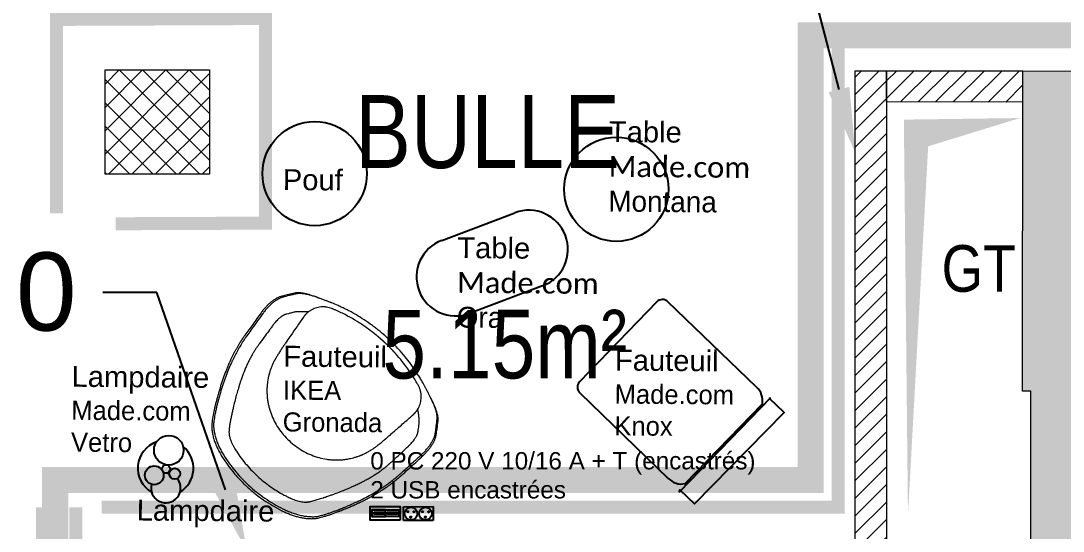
# Model space of a CAD drawing. Extents: x -29.7 to 23.3, y -8.6 to 57.6.
# Drawn here: x -10.075 to -6.077, y 5.324 to 7.283 of the extents above; entities that cross this region are included whole.
import ezdxf
from ezdxf import colors
from ezdxf.entities.mleader import LeaderData, LeaderLine
from ezdxf.math import Vec2, Vec3

# ---------------------------------------------------------------- set-up
doc = ezdxf.new("R2010")
doc.units = 0
doc.header["$LTSCALE"] = 0.001
for name, pattern in [('AXES2', [28.575, 19.05, -3.175, 3.175, -3.175]), ('CACHE', [0.375, 0.25, -0.125]), ('CACHE2', [4.7625, 3.175, -1.5875])]:
    doc.linetypes.add(name, pattern=pattern)
doc.layers.get('0').update_dxf_attribs({"lineweight": 5})
for name, color, linetype in [('01-STR_MACONNERIE_HACH', 252, 'Continuous'), ('_ANNO-CONCEPT-T', 7, 'Continuous'), ('A-legende', 7, 'Continuous'), ('A-mobilier', 252, 'Continuous'), ('A-texte', 7, 'Continuous'), ('Exit- Etiquette-incendie', 1, 'Continuous')]:
    doc.layers.add(name, color=color, linetype=linetype)
doc.layers.add('02-CL HACH PLATRE', color=6, linetype='Continuous', lineweight=5)
doc.layers.add('02-CLOISON_HACH MACONNERIE', color=6, linetype='Continuous', lineweight=5)
for name, color, linetype, true_color in [('04-MOBILIER', 1, 'Continuous', 0xff0000), ('A-cote', 7, 'Continuous', 0x425746), ('A-Détails', 7, 'Continuous', 0x00a500), ('A-signalétique', 7, 'Continuous', 0x666666)]:
    doc.layers.add(name, color=color, linetype=linetype, true_color=true_color)
doc.layers.add('A-projet', color=7, linetype='Continuous', lineweight=5, true_color=0x5b6280)
doc.layers.add('plafond', color=5, linetype='Continuous', lineweight=25, true_color=0x0000ff)
doc.styles.get("Standard").update_dxf_attribs({"font": 'ARIALN.TTF'})
doc.styles.add('verdana', font='swissc.ttf')
doc.styles.add('Y_TXT_COT', font='arial.ttf', dxfattribs={"height": 0.2})
pattern_1 = [(45, (-0.000106, 1.5e-05), (-0.03367596, 0.03367596), [])]

# ---------------------------------------------------------------- blocks, each defined once
blk = doc.blocks.new('BLOC_ATT_RENS_100')
at = {"flags": 8}
for tag, p, height in [('N°', (-0.4156, 0.9727), 0.25), ('TITRE', (-0.4156, 0.6753), 0.21), ('SURF', (-0.4156, 0.3727), 0.15), ('EFFECTIF', (-0.4156, 0.0727), 0.15), ('HSP', (-0.4156, -0.2356), 0.15), ('REV.SOL', (-0.4156, -0.5258), 0.15), ('REV.MUR', (-0.4156, -0.8258), 0.15), ('PLAF', (-0.4156, -1.1258), 0.15)]:
    blk.add_attdef(tag, p, '', height=height, dxfattribs=at)
at = {"layer": 'Exit- Etiquette-incendie', "flags": 8}
for tag, p in [('EFFECTIF.MAX', (-0.4156, -1.414)), ('SURF.PROG', (-0.4156, -1.6479))]:
    blk.add_attdef(tag, p, '', height=0.15, dxfattribs=at)
blk = doc.blocks.new('Xref-R2-2018-11')
h = blk.add_hatch(color=256)
h.dxf.hatch_style = 1
h.paths.add_polyline_path([(-3.9637, 0.035), (-3.948, -1.4822), (-3.8704, -0.0673), (-3.518, 0.0411)])
at = {"layer": '01-STR_MACONNERIE_HACH'}
h = blk.add_hatch(color=256, dxfattribs=at)
h.dxf.hatch_style = 1
h.paths.add_polyline_path([(1.9526, -4.2401), (1.9526, -4.3601), (2.1716, -4.3602), (2.1716, -4.3578), (2.1777, -3.2971), (1.9577, -3.2958)])
h.paths.add_polyline_path([(-2.883, 0.0248), (-3.29, -0.3583), (-3.29, 0.0248)])
h.paths.add_polyline_path([(0.6616, -4.3593), (0.6616, -4.2393), (0, -4.2389), (0, 0), (1.9767, -0.0016), (1.974, -0.4631), (2.194, -0.4644), (2.198, 0.2183), (-3.5072, 0.2228), (-3.5082, -1.0072), (-3.4782, -1.0072), (-3.4769, -1.0072), (-3.4782, -2.6772), (-3.4782, -3.3168), (-3.4782, -5.0368), (-3.4782, -5.1367), (-3.4782, -6.1268), (-3.4783, -6.3069), (-3.2001, -6.307), (-3.2, -6.207), (-3.29, -6.207), (-3.29, -0.427), (-2.81, 0.0248), (-0.22, 0.0227), (-0.22, -5.7488), (-1.54, -5.748), (-1.5403, -6.208), (-1.6303, -6.2079), (-1.6303, -6.3079), (-1.2742, -6.3082), (-1.2741, -6.1882), (-1.43, -6.1881), (-1.43, -5.8281), (-0.22, -5.8288), (-0.22, -6.1888), (0.04, -6.1889), (0.04, -6.1888), (0.04, -5.8289), (0.83, -5.8294), (0.83, -6.1894), (0.6924, -6.1893), (0.6923, -6.3093), (0.9606, -6.3095), (0.9607, -6.2095), (0.9609, -6.2095), (0.9639, -5.6995), (0.0039, -5.6989), (0.011, -4.4589), (0.661, -4.4593)])
at = {"layer": '02-CL HACH PLATRE', "lineweight": 13, "transparency": 33554687}
h = blk.add_hatch(dxfattribs=at)
h.set_pattern_fill('ANSI31', color=256, scale=0.015)
h.set_pattern_definition(pattern_1)
h.paths.add_polyline_path([(-4.0303, 0.1028), (-4.0303, -1.6672), (-4.1503, -1.6672), (-4.1503, 0.2228), (-4.0303, 0.2228)])
h = blk.add_hatch(dxfattribs=at)
h.set_pattern_fill('ANSI31', color=256, scale=0.015)
h.set_pattern_definition(pattern_1)
h.paths.add_polyline_path([(-3.5073, 0.1026), (-3.5072, 0.2228), (-4.0303, 0.2228), (-4.0303, 0.1028)])
at = {"layer": '02-CLOISON_HACH MACONNERIE', "transparency": 33554687}
h = blk.add_hatch(dxfattribs=at)
h.set_pattern_fill('ANSI37', color=256, scale=0.02)
h.paths.add_polyline_path([(-7.0282, 0.2256), (-6.628, 0.2256), (-6.628, -0.1744), (-7.0282, -0.1744)])
blk.add_lwpolyline([(-7.0282, 0.2256), (-6.628, 0.2256), (-6.628, -0.1744), (-7.0282, -0.1744)], close=True)
at = {"linetype": 'Continuous'}
blk.add_lwpolyline([(-4.0303, 0.1028), (-4.0303, -1.6672), (-4.1503, -1.6672), (-4.1503, 0.2228), (-4.0303, 0.2228)], close=True, dxfattribs=at)
blk.add_lwpolyline([(-3.5073, 0.1026), (-4.0303, 0.1028), (-4.0303, 0.1028), (-4.0303, 0.2228), (-3.5072, 0.2228)], dxfattribs=at)
for points in [[(-3.4782, -6.1268), (-3.4782, -5.1367), (-3.4782, -5.0368), (-3.4782, -3.3168), (-3.4782, -2.6772), (-3.4769, -1.0072), (-3.5082, -1.0072), (-3.5072, 0.2228)], [(-3.5082, -1.0072), (-3.5072, 0.2228)], [(-3.5072, 0.2228), (2.198, 0.2183)]]:
    blk.add_lwpolyline(points)
ref = blk.add_blockref('BLOC_ATT_RENS_100', (-3.613, -0.5813), dxfattribs=dict(xscale=0.472023455414562, yscale=0.472023455414562, zscale=0.9170462599446728))
ref.add_attrib('SURF', 'GT', (-3.819, -0.6257), dxfattribs={"height": 0.17884, "rotation": 360, "style": 'verdana', "flags": 8})
blk = doc.blocks.new('Fauteuil 1')
at = {"layer": '04-MOBILIER', "linetype": 'Continuous', "lineweight": 18}
for points, knots in [([(0.054, 0.6124), (0.0731, 0.6305), (0.0986, 0.6545), (0.1247, 0.6788), (0.1319, 0.6855), (0.1334, 0.6868), (0.1352, 0.6885), (0.1377, 0.6908), (0.1406, 0.6934), (0.143, 0.6956), (0.1449, 0.6973), (0.1462, 0.6984), (0.1476, 0.6996), (0.1492, 0.701), (0.1515, 0.7029), (0.1561, 0.7068), (0.1621, 0.7118), (0.1679, 0.7164), (0.1767, 0.7232), (0.1893, 0.7327), (0.2048, 0.7434), (0.2152, 0.7502), (0.2201, 0.7534), (0.2235, 0.7556), (0.234, 0.7621), (0.2522, 0.7729), (0.2735, 0.7844), (0.2913, 0.7935), (0.3101, 0.8028), (0.3271, 0.8106), (0.3421, 0.8171), (0.3478, 0.8196), (0.3518, 0.8213), (0.3549, 0.8226), (0.3574, 0.8236), (0.3591, 0.8244), (0.3594, 0.8245), (0.3608, 0.8251), (0.363, 0.826), (0.3662, 0.8273), (0.3722, 0.8298), (0.3817, 0.8337), (0.3954, 0.8389), (0.4083, 0.8434), (0.4247, 0.8488), (0.4359, 0.852), (0.444, 0.854)], [0, 0, 0, 0, 84.904421, 112.859699, 114.866009, 116.62232, 119.261582, 122.781252, 127.393652, 131.850555, 133.496071, 135.501117, 137.388635, 139.272301, 142.563971, 146.778137, 158.773454, 167.844364, 170.454795, 194.684781, 218.8077, 231.114816, 234.49403, 237.853599, 244.109923, 274.374787, 305.896134, 322.127012, 338.744773, 373.475618, 382.272399, 391.314892, 393.644923, 396.301392, 402.021467, 402.317324, 402.415111, 403.085641, 407.197064, 410.141103, 414.045696, 428.161486, 443.190125, 461.452666, 472.122705, 498.846415, 498.846415, 498.846415, 498.846415]), ([(0.2213, 0.7626), (0.2223, 0.7633), (0.2244, 0.7645), (0.2284, 0.767), (0.2357, 0.7714), (0.2507, 0.7801), (0.273, 0.7921), (0.3011, 0.8061), (0.3234, 0.8163), (0.3392, 0.8231), (0.346, 0.826), (0.351, 0.8281), (0.3554, 0.8299), (0.3586, 0.8313), (0.3608, 0.8322), (0.3617, 0.8325), (0.3626, 0.8329), (0.3641, 0.8335), (0.3654, 0.8341), (0.3674, 0.8349), (0.3732, 0.8373), (0.3826, 0.841), (0.4, 0.8475), (0.4214, 0.8548), (0.4387, 0.8597), (0.4471, 0.8617)], [0, 0, 0, 0, 3.832897, 7.651511, 15.434843, 31.158288, 63.376483, 97.090564, 132.356196, 142.384143, 152.306976, 156.177838, 160.033793, 167.464671, 167.547505, 167.665035, 170.445399, 170.830617, 172.753176, 175.138121, 177.853561, 192.922126, 207.636075, 237.797064, 265.588104, 265.588104, 265.588104, 265.588104]), ([(0.444, 0.854), (0.4459, 0.8545), (0.449, 0.8551), (0.4525, 0.8557), (0.454, 0.8559), (0.4545, 0.856), (0.4551, 0.856), (0.4568, 0.8562), (0.4597, 0.8565), (0.4648, 0.8568), (0.4713, 0.857), (0.4794, 0.8568), (0.4904, 0.856), (0.5045, 0.8542), (0.5216, 0.8507), (0.5389, 0.8459), (0.5563, 0.8398), (0.5677, 0.835), (0.5735, 0.8324)], [0, 0, 0, 0, 6.604316, 10.078601, 11.256036, 11.579466, 11.823387, 13.1864, 17.000872, 21.125637, 29.606525, 38.23128, 47.106996, 65.181936, 83.870783, 103.340302, 122.976173, 143.243067, 143.243067, 143.243067, 143.243067]), ([(0.4471, 0.8618), (0.4491, 0.8622), (0.4522, 0.8629), (0.4558, 0.8634), (0.4574, 0.8637), (0.4581, 0.8637), (0.4582, 0.8638), (0.4583, 0.8638), (0.4586, 0.8638), (0.4589, 0.8638), (0.4596, 0.8639), (0.461, 0.864), (0.4635, 0.8642), (0.468, 0.8645), (0.4745, 0.8647), (0.4825, 0.8644), (0.4935, 0.8637), (0.5077, 0.8618), (0.5249, 0.8582), (0.5423, 0.8534), (0.5598, 0.8473), (0.5713, 0.8424), (0.5771, 0.8398)], [0, 0, 0, 0, 6.521102, 10.010877, 11.853051, 11.881883, 12.054409, 12.165489, 12.463561, 12.779767, 13.094414, 15.023522, 17.089015, 21.143566, 29.529186, 38.084402, 46.849127, 65.259766, 84.097185, 103.486977, 123.381956, 143.712633, 143.712633, 143.712633, 143.712633]), ([(0.5771, 0.8398), (0.5895, 0.8342), (0.6135, 0.8222), (0.6483, 0.8016), (0.6815, 0.7786), (0.7134, 0.7531), (0.7434, 0.7253), (0.7709, 0.6957), (0.7963, 0.6644), (0.8117, 0.6424), (0.8191, 0.631)], [0, 0, 0, 0, 44.00494, 86.487686, 130.002553, 174.033794, 218.064972, 261.579795, 304.062505, 347.928149, 347.928149, 347.928149, 347.928149]), ([(0.0648, 0.4943), (0.0653, 0.4995), (0.0664, 0.5082), (0.0677, 0.5188), (0.0685, 0.5244), (0.0688, 0.5265), (0.0688, 0.5268), (0.0689, 0.5271), (0.0689, 0.5275), (0.0691, 0.5281), (0.0692, 0.5288), (0.0694, 0.5296), (0.0696, 0.5304), (0.0699, 0.5315), (0.0704, 0.5329), (0.071, 0.5346), (0.0716, 0.5363), (0.0724, 0.5381), (0.0732, 0.5399), (0.0741, 0.5417), (0.0751, 0.5436), (0.0762, 0.5455), (0.0772, 0.5474), (0.0784, 0.5493), (0.08, 0.552), (0.0832, 0.5566), (0.0878, 0.5628), (0.0927, 0.5685), (0.0966, 0.5727), (0.0986, 0.5747), (0.0997, 0.5758), (0.1002, 0.5763), (0.1015, 0.5776), (0.1046, 0.5806), (0.1109, 0.5866), (0.1228, 0.5982), (0.1408, 0.6155), (0.157, 0.6311), (0.1674, 0.641), (0.1714, 0.6447), (0.1751, 0.6482), (0.1793, 0.6522), (0.1837, 0.656), (0.1883, 0.66), (0.1933, 0.664), (0.1983, 0.6681), (0.2051, 0.6734), (0.2142, 0.6803), (0.226, 0.6886), (0.2387, 0.697), (0.252, 0.7052), (0.2707, 0.7161), (0.2909, 0.7266), (0.3074, 0.7346), (0.3147, 0.738), (0.3177, 0.7394), (0.3228, 0.7417), (0.3342, 0.7469), (0.3519, 0.7545), (0.3746, 0.7637), (0.3922, 0.7704), (0.4044, 0.775), (0.4139, 0.7785), (0.4221, 0.7814), (0.4286, 0.7838), (0.4312, 0.7847), (0.4356, 0.7862), (0.4442, 0.7891), (0.4559, 0.7929), (0.4675, 0.7962), (0.4754, 0.7982), (0.4793, 0.7991), (0.4815, 0.7996), (0.4826, 0.7999), (0.4832, 0.8), (0.4843, 0.8002), (0.4867, 0.8007), (0.4904, 0.8011), (0.4943, 0.8013), (0.4984, 0.8013), (0.5027, 0.8011), (0.5087, 0.8006), (0.5166, 0.7993), (0.5263, 0.7971), (0.5363, 0.7941), (0.5446, 0.791), (0.5505, 0.7886), (0.5534, 0.7873), (0.5553, 0.7865), (0.5661, 0.7815), (0.5864, 0.7715), (0.6149, 0.7549), (0.6427, 0.7362), (0.677, 0.7096), (0.7162, 0.6725), (0.7462, 0.6357), (0.7627, 0.6119), (0.7674, 0.6049), (0.7695, 0.6017), (0.7706, 0.5998), (0.7734, 0.5955), (0.7774, 0.5885), (0.7822, 0.579), (0.7864, 0.5694), (0.7897, 0.5598), (0.7917, 0.552), (0.7928, 0.546), (0.7933, 0.5418), (0.7936, 0.5377), (0.7936, 0.5347), (0.7935, 0.5328), (0.7933, 0.5308), (0.793, 0.5266), (0.792, 0.5171), (0.7902, 0.5031), (0.7878, 0.4884), (0.7859, 0.4788), (0.785, 0.4742), (0.7844, 0.4711), (0.7833, 0.4655), (0.7818, 0.4582), (0.7802, 0.4504), (0.7782, 0.4414), (0.7751, 0.4268), (0.7704, 0.4069), (0.7648, 0.3848), (0.7605, 0.3692), (0.7578, 0.3602), (0.7568, 0.3569), (0.7554, 0.352), (0.7524, 0.3422), (0.7477, 0.3275), (0.7418, 0.311), (0.7358, 0.2953), (0.7295, 0.2803), (0.7229, 0.2658), (0.7163, 0.2524), (0.7097, 0.2399), (0.7046, 0.231), (0.7011, 0.2251), (0.6993, 0.2222), (0.6976, 0.2193), (0.6953, 0.2158), (0.6931, 0.2123), (0.6909, 0.209), (0.6889, 0.206), (0.6861, 0.2019), (0.677, 0.189), (0.6631, 0.1695), (0.6476, 0.1478), (0.6375, 0.1336), (0.6323, 0.1264), (0.6296, 0.1226), (0.6283, 0.1208), (0.6262, 0.118), (0.6227, 0.1134), (0.617, 0.1068), (0.6116, 0.1013), (0.6068, 0.0969), (0.6033, 0.094), (0.5998, 0.0913), (0.5964, 0.0888), (0.5931, 0.0867), (0.5904, 0.0852), (0.5883, 0.0841), (0.5869, 0.0835), (0.5859, 0.0831), (0.5852, 0.0829), (0.5847, 0.0827), (0.5844, 0.0826), (0.5842, 0.0825), (0.584, 0.0825), (0.5838, 0.0824), (0.5835, 0.0823), (0.5829, 0.0821), (0.5805, 0.0814), (0.5703, 0.0784), (0.5603, 0.0757), (0.5523, 0.0736)], [0, 0, 0, 0, 16.795623, 28.406209, 34.236025, 34.980529, 35.215844, 35.474133, 35.77754, 36.612209, 37.326093, 38.232804, 39.155858, 40.09473, 42.013581, 43.788634, 45.808978, 47.879132, 49.994944, 52.15585, 54.580838, 56.847813, 59.198468, 61.590285, 64.020457, 69.246038, 79.634312, 88.894312, 93.383684, 97.990755, 98.20708, 98.459696, 99.976036, 104.307788, 112.389162, 127.958363, 157.857445, 192.847753, 200.305962, 204.042529, 210.532046, 216.720788, 222.730392, 229.258611, 236.274849, 243.393251, 250.168911, 264.029784, 280.158924, 296.589571, 313.264084, 330.279497, 366.218829, 386.651632, 389.377407, 392.322385, 397.200395, 407.272136, 432.653998, 459.229175, 486.173817, 493.39786, 501.354052, 518.787329, 521.402307, 523.52423, 527.905818, 536.372494, 552.512364, 567.739831, 575.144004, 578.792775, 580.68971, 582.407011, 582.407011, 582.407011, 586.204865, 590.199821, 594.394022, 598.772763, 603.419348, 608.223822, 618.330194, 629.049257, 640.30989, 651.885747, 657.768708, 660.651898, 662.270576, 664.24135, 699.158829, 735.208789, 770.140119, 807.251947, 874.991846, 943.544212, 959.799141, 968.332533, 970.499695, 972.260378, 975.371369, 987.022789, 998.195114, 1009.776403, 1020.728197, 1030.96043, 1035.695742, 1040.225077, 1044.696029, 1048.845553, 1049.871506, 1050.880622, 1055.366806, 1063.311064, 1081.575631, 1101.014059, 1111.318769, 1113.106083, 1116.091731, 1121.489627, 1131.47822, 1140.052473, 1147.155338, 1161.197845, 1187.936229, 1213.181163, 1234.663222, 1240.062457, 1243.461156, 1245.680712, 1256.541688, 1276.437761, 1295.321255, 1313.053872, 1330.639215, 1347.63574, 1364.360812, 1378.671953, 1393.32481, 1397.176565, 1400.825552, 1404.385336, 1407.96245, 1414.41163, 1417.593882, 1420.782467, 1426.178975, 1433.44749, 1471.675107, 1503.382202, 1519.258828, 1527.650901, 1532.291232, 1534.135947, 1534.785077, 1543.598029, 1552.599303, 1563.142206, 1568.377105, 1573.269889, 1577.998781, 1582.552743, 1586.758107, 1590.618047, 1592.547169, 1594.417548, 1595.468891, 1596.22596, 1596.667794, 1597.071805, 1597.272371, 1597.471984, 1597.670716, 1597.868517, 1598.589527, 1599.604832, 1606.089838, 1632.854286, 1632.854286, 1632.854286, 1632.854286]), ([(0.5735, 0.8324), (0.5856, 0.8268), (0.6094, 0.8149), (0.6553, 0.7878), (0.6981, 0.7558), (0.7372, 0.7196), (0.7645, 0.6904), (0.7897, 0.6593), (0.805, 0.6375), (0.8122, 0.6263)], [0, 0, 0, 0, 42.866083, 85.785088, 171.635927, 214.529294, 257.476521, 300.348979, 343.256897, 343.256897, 343.256897, 343.256897]), ([(0.0502, 0.6186), (0.0569, 0.6249), (0.0702, 0.6375), (0.0959, 0.6618), (0.1156, 0.6803), (0.1293, 0.693), (0.1315, 0.695), (0.1338, 0.6971), (0.1364, 0.6995), (0.1385, 0.7013), (0.1402, 0.7028), (0.1411, 0.7037), (0.1421, 0.7045), (0.1437, 0.7059), (0.146, 0.7078), (0.1483, 0.7098), (0.1506, 0.7118), (0.1535, 0.7142), (0.1586, 0.7183), (0.1644, 0.723), (0.1702, 0.7274), (0.1761, 0.7319), (0.1836, 0.7374), (0.1927, 0.7439), (0.202, 0.7502), (0.2099, 0.7554), (0.2155, 0.759), (0.2188, 0.7611), (0.2205, 0.7621), (0.2213, 0.7626)], [0, 0, 0, 0, 29.530236, 59.003865, 114.201768, 116.31176, 119.249568, 123.782597, 126.356622, 130.52405, 132.789714, 133.646146, 134.540275, 137.066186, 140.473586, 144.110776, 147.010003, 150.139825, 156.367983, 167.991376, 174.036295, 179.920462, 191.902465, 203.925862, 215.980249, 228.275743, 234.293634, 237.565345, 240.698636, 240.698636, 240.698636, 240.698636]), ([(-0.0015, 0.5358), (-0.0013, 0.5373), (-0.0007, 0.5403), (0.0004, 0.545), (0.002, 0.5498), (0.0039, 0.5548), (0.0062, 0.56), (0.0088, 0.5653), (0.0118, 0.5706), (0.0162, 0.578), (0.0224, 0.5872), (0.0308, 0.598), (0.0401, 0.6086), (0.0468, 0.6153), (0.0502, 0.6186)], [0, 0, 0, 0, 4.816626, 9.984567, 15.430835, 21.160242, 27.271138, 33.577292, 40.1726, 46.954651, 61.164451, 75.951254, 91.14508, 106.443421, 106.443421, 106.443421, 106.443421]), ([(0.0021, 0.5299), (0.0023, 0.5314), (0.0028, 0.5344), (0.004, 0.539), (0.0056, 0.5438), (0.0075, 0.5488), (0.0098, 0.5538), (0.0123, 0.559), (0.0153, 0.5644), (0.0197, 0.5717), (0.026, 0.5809), (0.0345, 0.5918), (0.0438, 0.6024), (0.0505, 0.6091), (0.054, 0.6124)], [0, 0, 0, 0, 4.837345, 9.902477, 15.340278, 21.000044, 27.020433, 33.248714, 39.67847, 46.635416, 60.773784, 75.569481, 91.025319, 106.254863, 106.254863, 106.254863, 106.254863]), ([(0.0882, 0.4597), (0.1093, 0.4789), (0.1368, 0.5037), (0.1666, 0.5308), (0.1787, 0.5417), (0.1845, 0.547), (0.1893, 0.5513), (0.192, 0.5537), (0.1949, 0.5563), (0.1971, 0.5582), (0.1989, 0.5598), (0.2021, 0.5626), (0.2085, 0.568), (0.2174, 0.5754), (0.2263, 0.5825), (0.2323, 0.5871), (0.2353, 0.5893), (0.2368, 0.5904), (0.2382, 0.5914), (0.2399, 0.5927), (0.2431, 0.5948), (0.2474, 0.5976), (0.253, 0.601), (0.2589, 0.6045), (0.265, 0.6079), (0.2711, 0.6111), (0.2769, 0.6141), (0.2817, 0.6163), (0.2851, 0.6179), (0.287, 0.6187), (0.2882, 0.6192), (0.2892, 0.6196), (0.2905, 0.6201), (0.2933, 0.6212), (0.2977, 0.6228), (0.3051, 0.6254), (0.3144, 0.6283), (0.3267, 0.6315), (0.3403, 0.6344), (0.3553, 0.6365), (0.3678, 0.6375), (0.3779, 0.6379), (0.388, 0.6379), (0.3982, 0.6375), (0.4084, 0.6366), (0.4237, 0.6348), (0.4466, 0.6304), (0.4763, 0.6208), (0.5048, 0.6078), (0.5319, 0.5915), (0.5487, 0.5785), (0.5567, 0.5716)], [0, 0, 0, 0, 91.815718, 119.453539, 129.688187, 144.143491, 144.91077, 150.282608, 155.84509, 157.570245, 159.617121, 163.578506, 171.307574, 186.635402, 200.938188, 207.754494, 211.06111, 212.71975, 213.868669, 216.67952, 219.634, 226.13348, 233.28667, 240.695774, 248.361954, 255.774216, 262.802807, 269.319793, 272.895206, 274.746851, 276.024305, 277.175763, 278.136321, 280.402829, 286.819696, 293.332666, 305.848432, 317.982622, 334.334275, 350.561104, 366.791166, 374.843421, 382.89673, 399.51704, 407.700352, 415.884446, 449.139322, 482.531869, 516.187866, 549.977129, 584.280854, 584.280854, 584.280854, 584.280854]), ([(0.8122, 0.6263), (0.8157, 0.621), (0.8221, 0.6104), (0.8307, 0.594), (0.838, 0.5775), (0.8431, 0.5637), (0.8464, 0.5527), (0.8485, 0.5445), (0.8502, 0.5365), (0.8516, 0.5287), (0.8525, 0.521), (0.8529, 0.5156), (0.853, 0.5127), (0.853, 0.5121), (0.853, 0.5115), (0.853, 0.5099), (0.853, 0.5064), (0.8528, 0.5034), (0.8526, 0.5014)], [0, 0, 0, 0, 20.280136, 40.148127, 59.6038, 78.287631, 87.502343, 96.567652, 105.417711, 113.822363, 122.288824, 130.210513, 131.424451, 131.693231, 132.032195, 133.313002, 136.787425, 143.242926, 143.242926, 143.242926, 143.242926]), ([(0.8191, 0.631), (0.8221, 0.6263), (0.8279, 0.6167), (0.8358, 0.6021), (0.8426, 0.5875), (0.8485, 0.5727), (0.8532, 0.5582), (0.8568, 0.5439), (0.8588, 0.5323), (0.8597, 0.5244), (0.86, 0.5201), (0.8601, 0.5179), (0.8602, 0.5169)], [0, 0, 0, 0, 18.094356, 35.933344, 53.320808, 70.301615, 86.890416, 102.650027, 117.682644, 124.818869, 128.291712, 131.628888, 131.628888, 131.628888, 131.628888]), ([(0.5567, 0.5716), (0.5647, 0.5647), (0.5798, 0.5501), (0.5999, 0.5258), (0.617, 0.4995), (0.6309, 0.4715), (0.6395, 0.4472), (0.6446, 0.4273), (0.647, 0.4148), (0.6485, 0.4047), (0.6496, 0.3948), (0.6504, 0.3821), (0.6505, 0.367), (0.6497, 0.353), (0.6483, 0.3404), (0.6465, 0.3288), (0.6448, 0.3201), (0.6435, 0.3147), (0.6431, 0.313), (0.6428, 0.3118), (0.6423, 0.3099), (0.6416, 0.3073), (0.6407, 0.3042), (0.6394, 0.3002), (0.6377, 0.2949), (0.6353, 0.2884), (0.6329, 0.2818), (0.6303, 0.2754), (0.6277, 0.2694), (0.6252, 0.264), (0.6232, 0.2598), (0.6215, 0.2566), (0.6196, 0.2531), (0.617, 0.2484), (0.6138, 0.2427), (0.6092, 0.2348), (0.6043, 0.2267), (0.5998, 0.2196), (0.5975, 0.216), (0.5962, 0.2139), (0.5951, 0.2123), (0.5939, 0.2104), (0.5925, 0.2083), (0.5913, 0.2065), (0.5904, 0.2051), (0.5897, 0.2041), (0.5868, 0.1996), (0.581, 0.191), (0.5722, 0.1779), (0.5634, 0.1647), (0.553, 0.1491), (0.5402, 0.13), (0.5268, 0.1099), (0.518, 0.0967), (0.5146, 0.0917)], [0, 0, 0, 0, 33.896438, 67.557142, 101.468744, 134.733016, 167.987528, 184.482811, 200.974851, 209.027846, 217.080467, 233.310757, 249.79343, 265.889883, 278.279803, 290.668526, 303.694275, 306.950148, 308.414263, 309.404386, 310.970519, 314.808115, 318.006275, 321.331578, 328.493555, 335.908207, 343.574476, 350.981646, 358.130644, 364.640806, 370.321815, 373.07463, 376.379204, 383.196175, 390.093394, 397.502168, 412.832347, 420.497636, 424.617066, 426.693244, 428.419407, 430.720392, 434.044514, 436.347168, 437.883078, 439.418689, 440.219233, 455.090308, 472.68163, 491.107206, 506.46405, 533.086264, 564.829394, 584.280844, 584.280844, 584.280844, 584.280844]), ([(-0.0078, 0.4815), (-0.0071, 0.489), (-0.0063, 0.4966), (-0.0046, 0.5117), (-0.0033, 0.5223), (-0.0019, 0.5329), (-0.0015, 0.5358)], [1.117365, 1.117365, 1.117365, 1.117365, 40.959998, 40.959998, 81.919997, 97.833731, 97.833731, 97.833731, 97.833731]), ([(-0.004, 0.4752), (-0.0038, 0.4775), (-0.0034, 0.4821), (-0.0025, 0.4913), (-0.0009, 0.5072), (0.0008, 0.5209), (0.0021, 0.5299)], [0, 0, 0, 0, 7.459986, 14.912569, 29.72525, 59.104722, 59.104722, 59.104722, 59.104722]), ([(0.0177, 0.4016), (0.0154, 0.406), (0.0111, 0.4145), (0.0054, 0.4266), (0.0008, 0.4376), (-0.0028, 0.4477), (-0.0055, 0.457), (-0.0072, 0.4657), (-0.0081, 0.4737), (-0.008, 0.4788), (-0.0078, 0.4813)], [0, 0, 0, 0, 16.237027, 30.460374, 43.21414, 54.648783, 65.021178, 74.452425, 83.030526, 90.911138, 90.911138, 90.911138, 90.911138]), ([(0.0708, 0.4385), (0.0702, 0.4413), (0.069, 0.4471), (0.0675, 0.4558), (0.0664, 0.463), (0.0657, 0.4686), (0.0651, 0.4735), (0.0646, 0.4787), (0.0643, 0.4844), (0.0644, 0.4895), (0.0646, 0.4927), (0.0648, 0.4943)], [0, 0, 0, 0, 9.439194, 19.003085, 28.339341, 33.019169, 37.264149, 44.084693, 49.974957, 55.414828, 60.492016, 60.492016, 60.492016, 60.492016]), ([(0.8526, 0.5014), (0.8522, 0.4973), (0.8512, 0.4891), (0.8494, 0.4764), (0.8471, 0.4634), (0.8445, 0.4502), (0.8416, 0.4369), (0.8392, 0.427), (0.8376, 0.4205), (0.8368, 0.4172), (0.8362, 0.415), (0.8358, 0.4135), (0.8357, 0.4132), (0.8357, 0.413), (0.8352, 0.4111), (0.8346, 0.4086), (0.8337, 0.4053), (0.8326, 0.4009), (0.8309, 0.3948), (0.8281, 0.3844), (0.8244, 0.3716), (0.8184, 0.3516), (0.8106, 0.3276), (0.8005, 0.3), (0.7927, 0.2808), (0.7878, 0.2697), (0.7865, 0.2667), (0.7854, 0.2642), (0.7846, 0.2624), (0.7838, 0.2608), (0.7823, 0.2573), (0.7792, 0.2507), (0.7747, 0.2415), (0.7679, 0.2281), (0.761, 0.2152), (0.7535, 0.2024), (0.7485, 0.1941), (0.7449, 0.1883), (0.7431, 0.1854), (0.7421, 0.1838), (0.7413, 0.1825), (0.74, 0.1807), (0.7386, 0.1784), (0.7366, 0.1755), (0.7351, 0.1732), (0.7339, 0.1715), (0.7333, 0.1705), (0.7323, 0.1691), (0.7268, 0.1611), (0.714, 0.1425), (0.6939, 0.1135), (0.6785, 0.0914), (0.6706, 0.0802)], [0, 0, 0, 0, 13.174539, 26.765024, 41.065124, 55.721597, 70.107067, 84.845915, 88.747447, 91.688736, 95.73319, 96.124389, 96.52558, 96.776232, 96.994993, 102.583311, 105.241994, 107.907759, 117.294477, 125.408815, 142.89539, 160.139832, 192.640865, 224.169237, 254.845952, 259.226279, 263.320622, 265.53822, 267.869151, 269.568536, 271.270366, 280.173228, 293.137328, 304.280183, 328.507911, 340.207278, 352.184886, 359.744087, 362.027172, 363.493924, 365.498787, 367.034932, 370.71984, 374.053908, 378.342678, 379.591804, 380.836936, 382.080492, 385.204644, 412.089953, 454.685051, 498.846693, 498.846693, 498.846693, 498.846693]), ([(0.8598, 0.5056), (0.859, 0.497), (0.8573, 0.4839), (0.8543, 0.4661), (0.8508, 0.4479), (0.8475, 0.4335), (0.8449, 0.423), (0.8444, 0.4209), (0.844, 0.4194), (0.8436, 0.4179), (0.8434, 0.4169), (0.8432, 0.416), (0.8426, 0.4138), (0.8418, 0.4103), (0.8406, 0.4057), (0.839, 0.3993), (0.8371, 0.3921), (0.8341, 0.381), (0.8306, 0.3685), (0.826, 0.353), (0.8212, 0.3378), (0.8162, 0.323), (0.8111, 0.3086), (0.8059, 0.2947), (0.8014, 0.2833), (0.7981, 0.2755), (0.7962, 0.2711), (0.7953, 0.2689), (0.7948, 0.2678)], [0, 0, 0, 0, 27.791002, 42.658429, 57.952009, 87.734558, 90.110041, 92.835074, 94.714755, 95.142661, 97.896121, 98.039238, 98.099002, 105.182657, 109.388229, 113.611562, 126.393404, 133.209513, 150.66237, 168.474466, 185.149778, 202.18774, 218.418675, 234.404766, 250.127752, 257.910668, 261.728941, 265.588438, 265.588438, 265.588438, 265.588438]), ([(0.8602, 0.5166), (0.8602, 0.5161), (0.8602, 0.5152), (0.8602, 0.5133), (0.8601, 0.5101), (0.86, 0.5074), (0.8598, 0.5057)], [0, 0, 0, 0, 1.50724, 3.029683, 5.977129, 11.719627, 11.719627, 11.719627, 11.719627]), ([(0.0226, 0.3924), (0.0202, 0.397), (0.0157, 0.4059), (0.0097, 0.4188), (0.0049, 0.4303), (0.0012, 0.4409), (-0.0011, 0.449), (-0.0026, 0.4553), (-0.0033, 0.4597), (-0.0039, 0.4638), (-0.0042, 0.4678), (-0.0043, 0.4716), (-0.0041, 0.474), (-0.004, 0.4752)], [-94.429823, -94.429823, -94.429823, -94.429823, -77.643268, -62.39605, -48.762942, -37.314577, -26.484701, -21.40786, -16.678237, -12.097625, -7.835822, -3.867987, 0, 0, 0, 0]), ([(0.1586, 0.2267), (0.1492, 0.2369), (0.131, 0.2578), (0.105, 0.2917), (0.0869, 0.3188), (0.0761, 0.3364), (0.073, 0.3416), (0.0715, 0.3441), (0.071, 0.345), (0.0705, 0.3458), (0.0684, 0.3495), (0.065, 0.3564), (0.0625, 0.3637), (0.0613, 0.3681), (0.061, 0.3692), (0.0608, 0.3699), (0.0607, 0.3705), (0.0605, 0.3711), (0.0603, 0.3723), (0.0599, 0.3742), (0.0589, 0.3795), (0.0581, 0.3875), (0.0582, 0.3982), (0.0595, 0.4087), (0.062, 0.4191), (0.0657, 0.429), (0.069, 0.4353), (0.0707, 0.4384)], [0, 0, 0, 0, 44.595917, 89.256837, 137.641765, 149.337156, 155.816834, 157.34242, 158.51632, 159.052848, 160.638662, 172.250944, 183.666285, 185.486177, 186.735113, 187.343468, 187.997281, 188.681298, 189.365066, 191.911311, 195.069551, 206.511823, 217.906194, 229.313037, 240.70685, 252.139243, 263.500402, 263.500402, 263.500402, 263.500402]), ([(0.2003, 0.1586), (0.1912, 0.1664), (0.1783, 0.1782), (0.161, 0.1951), (0.1436, 0.2131), (0.1231, 0.2362), (0.1038, 0.2603), (0.0902, 0.2787), (0.0802, 0.2931), (0.0709, 0.3071), (0.06, 0.3244), (0.0518, 0.3383), (0.0465, 0.3478), (0.0436, 0.353), (0.0405, 0.3586), (0.0367, 0.3656), (0.0327, 0.3731), (0.0279, 0.3822), (0.0242, 0.3892), (0.0226, 0.3924)], [0, 0, 0, 0, 38.77522, 56.153438, 77.869802, 119.60406, 155.622093, 177.276954, 193.255806, 212.216083, 231.158995, 259.207119, 264.099743, 266.345545, 278.476805, 284.516911, 292.040025, 305.903825, 317.554603, 317.554603, 317.554603, 317.554603]), ([(0.792, 0.2615), (0.7891, 0.2548), (0.783, 0.2417), (0.7749, 0.2257), (0.7694, 0.2156), (0.7668, 0.2109), (0.7651, 0.2078), (0.7621, 0.2025), (0.7576, 0.1949), (0.7532, 0.1876), (0.7499, 0.1825), (0.7481, 0.1796), (0.7464, 0.177), (0.7445, 0.1741), (0.7425, 0.1711), (0.741, 0.1689), (0.7399, 0.1674), (0.7393, 0.1664), (0.7375, 0.1638), (0.7236, 0.1437), (0.7032, 0.1142), (0.684, 0.0869), (0.6773, 0.0774)], [0, 0, 0, 0, 23.519698, 46.416765, 57.774666, 60.698204, 63.63211, 69.177122, 80.370289, 91.94475, 96.811254, 99.861711, 102.922031, 106.84358, 111.257216, 114.197019, 115.667166, 117.13992, 117.995469, 125.819515, 195.932634, 233.328802, 233.328802, 233.328802, 233.328802]), ([(0.7948, 0.2678), (0.7947, 0.2675), (0.7945, 0.267), (0.794, 0.2658), (0.7933, 0.2644), (0.7927, 0.2629), (0.7922, 0.2619), (0.792, 0.2615)], [0, 0, 0, 0, 0.917435, 1.881508, 4.082666, 5.806353, 7.369467, 7.369467, 7.369467, 7.369467]), ([(0.4576, 0.0169), (0.4542, 0.0181), (0.4467, 0.0207), (0.437, 0.0242), (0.4289, 0.0271), (0.4215, 0.0298), (0.4157, 0.032), (0.4096, 0.0343), (0.3993, 0.0382), (0.3844, 0.0442), (0.3661, 0.0523), (0.3503, 0.0597), (0.3346, 0.0676), (0.3147, 0.0783), (0.2886, 0.0934), (0.2565, 0.1144), (0.2264, 0.1367), (0.2079, 0.1521), (0.2003, 0.1586)], [0, 0, 0, 0, 11.654868, 25.518796, 33.455227, 39.080868, 51.109144, 53.498531, 60.008649, 86.397801, 105.340851, 124.300959, 142.944145, 161.934712, 196.951563, 240.021042, 285.466284, 317.556891, 317.556891, 317.556891, 317.556891]), ([(0.4961, 0.0713), (0.4934, 0.0692), (0.4877, 0.0651), (0.4786, 0.06), (0.4689, 0.056), (0.4588, 0.0532), (0.4484, 0.0514), (0.4397, 0.051), (0.4335, 0.0512), (0.4307, 0.0514), (0.4295, 0.0515), (0.4289, 0.0516), (0.4282, 0.0517), (0.4261, 0.0519), (0.4223, 0.0525), (0.4154, 0.0539), (0.4095, 0.0557), (0.4051, 0.0573), (0.4037, 0.0579), (0.4023, 0.0585), (0.398, 0.0602), (0.3805, 0.0675), (0.3519, 0.0808), (0.3153, 0.1006), (0.2926, 0.1147), (0.2814, 0.1221)], [0, 0, 0, 0, 11.174628, 22.425207, 33.637056, 44.862527, 56.131441, 67.380628, 73.016866, 75.970173, 76.454061, 77.12399, 77.734214, 78.644441, 84.23006, 89.832056, 101.467139, 104.069049, 104.796571, 106.47753, 108.955191, 119.757478, 167.617429, 210.478494, 253.645379, 253.645379, 253.645379, 253.645379]), ([(0.6706, 0.0802), (0.6679, 0.0763), (0.6623, 0.0688), (0.6533, 0.0581), (0.6438, 0.0481), (0.6356, 0.0405), (0.6289, 0.035), (0.6241, 0.0313), (0.6192, 0.0279), (0.6145, 0.0249), (0.6099, 0.0223), (0.6054, 0.0201), (0.601, 0.0182), (0.5981, 0.0172), (0.5967, 0.0168)], [0, 0, 0, 0, 15.214546, 30.305567, 45.136815, 59.448108, 66.247496, 73.006191, 79.236738, 85.258041, 90.911412, 96.344941, 101.41567, 106.254806, 106.254806, 106.254806, 106.254806]), ([(0.5523, 0.0736), (0.5507, 0.0732), (0.5476, 0.0725), (0.5425, 0.0717), (0.5369, 0.0712), (0.5316, 0.0709), (0.5267, 0.0708), (0.521, 0.0707), (0.5108, 0.0707), (0.502, 0.071), (0.4962, 0.0714)], [0, 0, 0, 0, 5.055447, 10.471335, 16.491332, 23.208914, 27.620059, 32.185915, 41.510118, 60.485456, 60.485456, 60.485456, 60.485456]), ([(0.6773, 0.0774), (0.6746, 0.0736), (0.6689, 0.066), (0.6598, 0.0553), (0.6518, 0.0469), (0.6453, 0.0407), (0.6404, 0.0364), (0.6355, 0.0324), (0.6307, 0.0287), (0.6258, 0.0253), (0.6211, 0.0223), (0.6164, 0.0197), (0.6118, 0.0174), (0.6074, 0.0156), (0.6045, 0.0146), (0.603, 0.0141)], [0, 0, 0, 0, 15.265391, 30.459647, 45.248119, 52.496512, 59.460719, 66.244603, 72.842099, 79.150864, 85.265267, 90.997959, 96.447878, 101.618435, 106.443566, 106.443566, 106.443566, 106.443566]), ([(0.5434, 0.0028), (0.5429, 0.0026), (0.5417, 0.0024), (0.5393, 0.0019), (0.5362, 0.0015), (0.5322, 0.0012), (0.528, 0.0012), (0.5235, 0.0013), (0.5189, 0.0017), (0.5139, 0.0022), (0.5069, 0.0033), (0.4974, 0.0052), (0.4853, 0.0082), (0.4719, 0.0122), (0.4626, 0.0153), (0.4576, 0.0169)], [0, 0, 0, 0, 1.923057, 3.868874, 7.837021, 12.098944, 16.678651, 21.407096, 26.482636, 31.714634, 37.515431, 49.410942, 62.850319, 77.627468, 94.428005, 94.428005, 94.428005, 94.428005]), ([(0.55, 0), (0.5476, -0.0006), (0.5425, -0.0014), (0.5345, -0.0018), (0.5256, -0.0013), (0.516, 0), (0.5055, 0.0021), (0.4939, 0.005), (0.481, 0.0089), (0.4721, 0.0119), (0.4673, 0.0135)], [0, 0, 0, 0, 7.901698, 16.502958, 25.983338, 36.360799, 47.800629, 60.559611, 74.787394, 91.054403, 91.054403, 91.054403, 91.054403]), ([(0.5967, 0.0168), (0.5945, 0.0162), (0.5901, 0.0149), (0.5813, 0.0125), (0.5658, 0.0083), (0.5524, 0.0049), (0.5434, 0.0028)], [0, 0, 0, 0, 7.312364, 14.64484, 29.372457, 59.104681, 59.104681, 59.104681, 59.104681]), ([(0.603, 0.0141), (0.5957, 0.012), (0.5883, 0.0099), (0.5708, 0.0051), (0.5605, 0.0025), (0.5502, 0)], [0.019573, 0.019573, 0.019573, 0.019573, 40.960001, 40.960001, 96.735339, 96.735339, 96.735339, 96.735339])]:
    blk.add_open_spline(points, degree=3, knots=knots, dxfattribs=at)
for points, weights in [([(0.0707, 0.4384), (0.0779, 0.4504), (0.0882, 0.4597)], [1, 0.988859984987, 1]), ([(0.0223, 0.3929), (0.0215, 0.3945), (0.0206, 0.3962)], [1, 0.999981493918, 1]), ([(0.0208, 0.3957), (0.0212, 0.395), (0.0216, 0.3943)], [1, 0.999999508392, 1]), ([(0.2133, 0.1736), (0.2059, 0.1801), (0.1986, 0.1868)], [1, 0.999895262611, 1]), ([(0.2285, 0.161), (0.2208, 0.1672), (0.2133, 0.1736)], [1, 0.999895262611, 1]), ([(0.5146, 0.0917), (0.5069, 0.0801), (0.4961, 0.0713)], [1, 0.988860208858, 1]), ([(0.4617, 0.0155), (0.4599, 0.0162), (0.4581, 0.0168)], [1, 0.999981491224, 1])]:
    blk.add_rational_spline(points, weights, degree=2, dxfattribs=at)
for points in [[(0.0206, 0.3962), (0.02, 0.3972), (0.0194, 0.3983), (0.0189, 0.3994), (0.0183, 0.4005), (0.0177, 0.4016)], [(0.1986, 0.1868), (0.1903, 0.1945), (0.1821, 0.2023), (0.1741, 0.2103), (0.1662, 0.2184), (0.1586, 0.2267)], [(0.2814, 0.1221), (0.2705, 0.1294), (0.2597, 0.1369), (0.2492, 0.1448), (0.2387, 0.1528), (0.2285, 0.161)], [(0.4673, 0.0135), (0.4662, 0.0139), (0.465, 0.0143), (0.4639, 0.0147), (0.4628, 0.0151), (0.4617, 0.0155)]]:
    blk.add_open_spline(points, degree=5, dxfattribs=at)
blk = doc.blocks.new('PCD-1.10')
at = {"color": 0}
for p, q in [((0, 0), (0, 3.19)), ((0, 3.19), (6.84, 3.19)), ((6.84, 3.19), (6.84, 0)), ((6.84, 0), (0, 0))]:
    blk.add_line(p, q, dxfattribs=at)
for centre, radius in [((1.72, 1.61), 1.46), ((5.08, 1.61), 1.46), ((1.03, 2.04), 0.146), ((1.7, 0.8), 0.146), ((2.44, 1.99), 0.146), ((4.39, 2.04), 0.146), ((5.05, 0.8), 0.146), ((5.79, 1.99), 0.146)]:
    blk.add_circle(centre, radius, dxfattribs=at)
blk = doc.blocks.new('A$C20351D05')
at = {"layer": '04-MOBILIER', "ltscale": 0.01}
for points in [[(6.0392, -42.0786), (6.3199, -41.9727)], [(6.4259, -42.2534), (6.1452, -42.3593)]]:
    blk.add_lwpolyline(points, dxfattribs=at)
at = {"layer": '04-MOBILIER'}
blk.add_lwpolyline([(6.8638, -42.315), (6.5679, -42.6215, 0.414214), (6.5686, -42.6645), (6.908, -42.9921, 0.261972), (6.9729, -43.0125), (7.2688, -42.706, 0.261972), (7.2462, -42.6418), (6.9068, -42.3142, 0.414214)], format="xyb", close=True, dxfattribs=at)
blk.add_lwpolyline([(7.2996, -42.6826), (7.2995, -42.6827), (6.9508, -43.044), (6.9506, -43.0442), (6.9519, -43.0367), (7.0081, -43.0905), (7.3524, -42.7397), (7.2965, -42.6856)], close=True, dxfattribs=at)
at = {"layer": '04-MOBILIER', "ltscale": 0.01}
for centre in [(5.5516, -41.8225), (6.7087, -41.8825)]:
    blk.add_circle(centre, 0.2, dxfattribs=at)
at = {"layer": '04-MOBILIER', "linetype": 'Continuous'}
for centre, radius in [((4.992, -42.8841), 0.0568), ((4.9815, -42.9563), 0.0157), ((4.9361, -42.9805), 0.0361), ((5.0149, -42.9746), 0.021)]:
    blk.add_circle(centre, radius, dxfattribs=at)
at = {"layer": '04-MOBILIER', "ltscale": 0.01}
for centre, start, end in [((6.3729, -42.113), 290.6802, 110.6802), ((6.0922, -42.219), 110.6802, 290.6802)]:
    blk.add_arc(centre, 0.15, start, end, dxfattribs=at)
at = {"layer": '04-MOBILIER', "linetype": 'Continuous'}
for centre, radius, start, end in [((4.9797, -42.9533), 0.1067, 109.1142, 239.7391), ((4.9797, -42.9533), 0.1067, 301.3244, 50.7581), ((4.9804, -43.0294), 0.0568, 76.3235, 99.0314), ((4.9804, -43.0294), 0.0568, 165.3124, 39.3744)]:
    blk.add_arc(centre, radius, start, end, dxfattribs=at)
at = {"layer": 'plafond', "linetype": 'Continuous'}
for points in [[(5.879, -43.1528), (5.7648, -43.1528), (5.7648, -43.0996), (5.879, -43.0996)], [(5.7713, -43.1128), (5.8741, -43.1128), (5.8741, -43.1382), (5.7713, -43.1382)], [(5.8227, -43.1128), (5.7713, -43.1128), (5.7713, -43.1382), (5.8227, -43.1382)], [(5.7794, -43.1224), (5.8179, -43.1224), (5.8179, -43.1301), (5.7794, -43.1301)], [(5.8298, -43.1224), (5.8683, -43.1224), (5.8683, -43.1301), (5.8298, -43.1301)]]:
    blk.add_lwpolyline(points, close=True, dxfattribs=at)
at = {"layer": '04-MOBILIER', "xscale": -1, "rotation": 97.56378512046776}
blk.add_blockref('Fauteuil 1', (5.9524, -42.2256), dxfattribs=at)
at = {"layer": 'plafond', "color": 5, "lineweight": -2, "xscale": 0.01669227516125703, "yscale": 0.01669227516125703, "zscale": 0.01669227516125703, "rotation": 0.07392321233090446}
blk.add_blockref('PCD-1.10', (5.8918, -43.1541), dxfattribs=at)
at = {"layer": '_ANNO-CONCEPT-T', "char_height": 0.08, "width": 1.472401, "attachment_point": 1, "rotation": 359.5012}
for s, insert in [('{\\fArial|b0|i0|c0|p34;Table\\P\\fCalibri|b0|i0|c0|p34;Made.com\\P\\fMangal|b0|i0|c0|p2;Montana}', (6.6806, -41.6212)), ('{\\fArial|b0|i0|c0|p34;Pouf}', (5.4297, -41.8053)), ('{\\fArial|b0|i0|c0|p34;Table\\P\\fCalibri|b0|i0|c0|p34;Made.com \\P\\fMangal|b0|i0|c0|p2;Ora}', (6.0992, -42.0666)), ('{\\fArial|b0|i0|c0|p34;Fauteuil\\P\\fMangal|b0|i0|c0|p2;\\H0.91667x;IKEA\\PGronada}', (5.4315, -42.4831)), ('{\\fArial|b0|i0|c0|p34;Fauteuil\\P\\fMangal|b0|i0|c0|p2;\\H0.91667x;Made.com\\PKnox}', (6.7038, -42.4981)), ('{\\fArial|b0|i0|c0|p34;Lampdaire\\P\\fMangal|b0|i0|c0|p2;\\H0.91667x;Made.com\\PVetro}', (4.6194, -42.5605)), ('{\\fArial|b0|i0|c0|p34;Lampdaire}', (4.8692, -43.0737))]:
    blk.add_mtext(s, dxfattribs=dict(at, insert=insert))
at = {"layer": 'plafond', "insert": (5.7648, -42.8916), "char_height": 0.08, "width": 1.472401, "attachment_point": 1, "rotation": 0.0242}
blk.add_mtext('{\\fArial|b0|i0|c0|p34;\\H0.83333x;0 PC 220 V 10/16 A + T (encastrés)\\P2 USB encastrées}', dxfattribs=at)

msp = doc.modelspace()

# ---------------------------------------------------------------- linework, layer by layer
at = {"layer": 'A-legende', "color": 5, "linetype": 'CACHE', "ltscale": 2000, "true_color": 0x1100ff, "const_width": 0.05}
msp.add_lwpolyline([(-9.939, 7.2886), (-9.1366, 7.292), (-9.1366, 6.5066), (-9.939, 6.5033)], close=True, dxfattribs=at)
at = {"layer": 'A-legende', "color": 151, "linetype": 'CACHE', "ltscale": 2000, "true_color": 0xa4b6e5, "const_width": 0.05}
for points in [[(-6.9396, 7.2184), (-6.9396, 5.416), (-9.7651, 5.416)], [(-0.4671, 7.2165), (-6.897, 7.2165)], [(-9.8645, 5.416), (-9.8645, 5.0683), (-6.5084, 5.0683)]]:
    msp.add_lwpolyline(points, dxfattribs=at)
at = {"layer": 'A-legende', "color": 39, "linetype": 'CACHE2', "ltscale": 100, "true_color": 0x663d19, "const_width": 0.05}
for points in [[(-7.0673, 7.2184), (-7.0673, 5.5437), (-9.7651, 5.5437)], [(-9.9922, 5.416), (-9.9922, 4.9407), (-6.5084, 4.9407)]]:
    msp.add_lwpolyline(points, dxfattribs=at)

# ---------------------------------------------------------------- block references
at = {"layer": 'A-mobilier', "ltscale": 0.01}
msp.add_blockref('A$C20351D05', (-14.4997, 48.5192), dxfattribs=at)
at = {"layer": 'A-projet'}
msp.add_blockref('Xref-R2-2018-11', (-2.7243, 6.8689), dxfattribs=at)

# ---------------------------------------------------------------- texts
at = {"layer": 'A-cote', "color": 30, "insert": (-8.689, 6.1734), "char_height": 0.26331, "width": 1.219524, "attachment_point": 1, "rotation": 0.0792}
msp.add_mtext('5.15m²', dxfattribs=at)
at = {"layer": 'A-texte', "ltscale": 0.1, "insert": (-8.7929, 6.9979), "char_height": 0.27988, "attachment_point": 1}
msp.add_mtext_dynamic_manual_height_columns('BULLE', width=1.401625, gutter_width=12.5, heights=[0], dxfattribs=at)

# ---------------------------------------------------------------- next in the draw order: leaders
at = {"layer": 'A-Détails'}
ml = msp.add_multileader_mtext('Standard', dxfattribs=at)
ml.set_content('DD10', color=256, style='Y_TXT_COT')
ml.set_leader_properties()
ml.build(insert=Vec2(0, 0))
ml.multileader.update_dxf_attribs({"has_text_frame": 1, "text_left_attachment_type": 2, "text_right_attachment_type": 2, "dogleg_length": 1, "arrow_head_size": 0.25})
ctx = ml.context
ctx.base_point, ctx.char_height, ctx.arrow_head_size, ctx.landing_gap_size, ctx.plane_origin = Vec3(-8.5065, 7.5773), 0.3, 0.25, 0.1, Vec3(-11.951, 10.4448)
ctx.left_attachment, ctx.right_attachment, ctx.text_align_type = 2, 2, 2
notes = []
notes.append((ctx, [(1, (1, 1, 0), (-7.0802, 7.5773), (-1, 0), 0.2072, [(0, [(-6.8745, 6.7771)], 0, [])])]))
ctx.mtext.insert, ctx.mtext.rotation, ctx.mtext.width, ctx.mtext.defined_height, ctx.mtext.alignment, ctx.mtext.flow_direction = Vec3(-7.3874, 7.7305), 6.283185, 0.436539, 0.1999, 3, 5
ctx.mtext.has_bg_fill, ctx.mtext.bg_color, ctx.mtext.bg_scale_factor, ctx.mtext.bg_transparency, ctx.mtext.use_window_bg_color = 1, -1027028792, 1.5, 0, 1
ml = msp.add_multileader_mtext('Standard', dxfattribs=at)
ml.set_content('DD10', color=256, style='Y_TXT_COT')
ml.set_leader_properties()
ml.build(insert=Vec2(0, 0))
ml.multileader.update_dxf_attribs({"has_text_frame": 1, "text_left_attachment_type": 2, "text_right_attachment_type": 2, "dogleg_length": 1, "arrow_head_size": 0.25})
ctx = ml.context
ctx.base_point, ctx.char_height, ctx.arrow_head_size, ctx.landing_gap_size, ctx.plane_origin = Vec3(-10.9804, 6.2409), 0.3, 0.25, 0.1, Vec3(-14.4249, 9.1084)
ctx.left_attachment, ctx.right_attachment, ctx.text_align_type = 2, 2, 2
notes.append((ctx, [(1, (1, 1, 0), (-9.5541, 6.2409), (-1, 0), 0.2072, [(0, [(-9.208, 5.2471)], 0, [])])]))
ctx.mtext.insert, ctx.mtext.rotation, ctx.mtext.width, ctx.mtext.defined_height, ctx.mtext.alignment, ctx.mtext.flow_direction = Vec3(-9.8613, 6.3941), 6.283185, 0.436539, 0.1999, 3, 5
ctx.mtext.has_bg_fill, ctx.mtext.bg_color, ctx.mtext.bg_scale_factor, ctx.mtext.bg_transparency, ctx.mtext.use_window_bg_color = 1, -1027028792, 1.5, 0, 1
for ctx, leaders in notes:
    for number, flags, end, landing, length, lines in leaders:
        leader = LeaderData()
        leader.index, (leader.has_last_leader_line, leader.has_dogleg_vector, leader.attachment_direction) = number, flags
        leader.last_leader_point, leader.dogleg_vector, leader.dogleg_length = Vec3(end), Vec3(landing), length
        for number, points, colour, breaks in lines:
            line = LeaderLine()
            line.index, line.vertices, line.color, line.breaks = number, Vec3.list(points), colors.encode_raw_color(colour), breaks
            leader.lines.append(line)
        ctx.leaders.append(leader)

# ---------------------------------------------------------------- next in the draw order: linework, layer by layer
at = {"layer": 'A-signalétique', "color": 253, "linetype": 'AXES2', "ltscale": 50, "true_color": 0x999999, "const_width": 0.1}
msp.add_lwpolyline([(-0.5308, 7.2271), (-7.046, 7.2271), (-7.046, 5.5202), (-9.9436, 5.5202), (-9.9436, 5.0299), (-6.3738, 5.0299)], dxfattribs=at)

doc.saveas('drawing.dxf')
